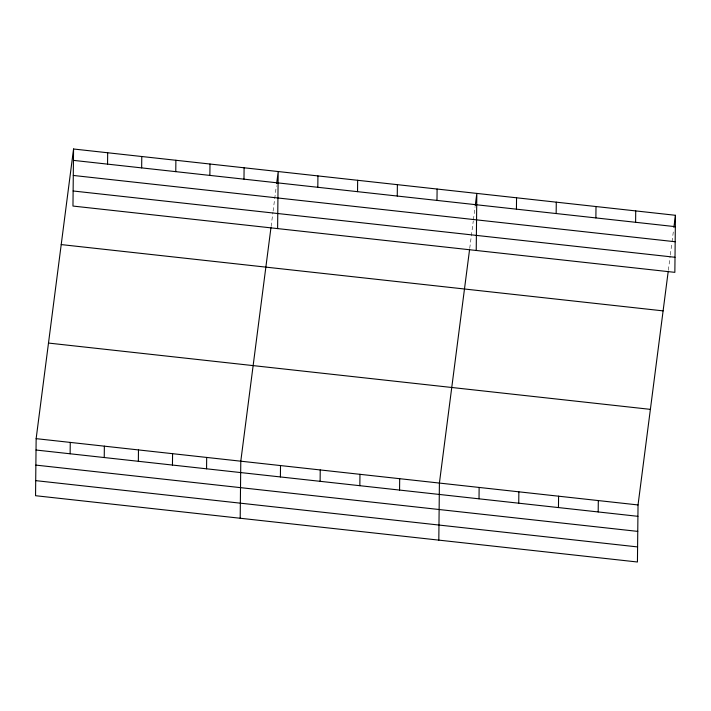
<?xml version="1.0" encoding="UTF-8"?>
<svg xmlns="http://www.w3.org/2000/svg" width="711" height="711" viewBox="0 0 711 711"><rect width="100%" height="100%" fill="white"/><g stroke="black" fill="none" stroke-linecap="round" stroke-linejoin="round"><path stroke-width="0.53" stroke-dasharray="3.56 2.67" d="M271.113 226.471L272.953 212.189M273.095 211.096L276.357 185.82M469.731 248.352L473.277 220.881M473.419 219.788L475.126 206.599M668.358 270.224L670.197 255.942M670.34 254.84L671.904 242.762M672.046 241.66L673.601 229.573"/><path stroke-width="1.07" d="M73.562 148.999L72.966 206.057L674.855 272.349L675.45 215.291L73.562 148.999L36.145 438.651L35.55 495.709L637.438 562.001L638.034 504.943L668.216 271.326M70.131 453.778L70.256 442.411M104.241 457.537L104.357 446.161M107.557 164.134L107.672 152.758M138.352 461.297L138.467 449.921M141.658 167.885L141.782 156.518M172.453 465.047L172.577 453.68M175.768 171.644L175.884 160.268M206.563 468.807L206.679 457.431M209.869 175.404L209.994 164.028M240.194 518.248L240.789 461.19L270.971 227.573M243.98 179.154L244.095 167.787M277.61 228.595L278.205 171.538L276.641 183.625M280.392 476.939L280.516 465.563M317.808 187.286L317.933 175.919M320.119 481.311L320.234 469.944M357.535 191.668L357.651 180.292M359.846 485.693L359.962 474.317M397.262 196.04L397.378 184.664M399.564 490.066L399.689 478.69M436.981 200.413L437.105 189.037M438.811 540.12L439.407 483.062L469.589 249.445M476.228 250.468L476.832 193.419L475.268 205.497M479.018 498.811L479.134 487.444M516.435 209.167L516.55 197.791M518.737 503.192L518.861 491.816M556.162 213.54L556.278 202.164M558.464 507.565L558.579 496.189M595.88 217.913L596.005 206.537M598.191 511.938L598.307 500.571M635.607 222.285L635.723 210.918M673.886 227.378L675.45 215.291M73.446 160.375L675.334 226.667M73.286 175.448L675.174 241.74M73.126 190.983L675.015 257.275M61.217 244.584L663.105 310.876M48.499 343.066L650.378 409.358M36.145 438.651L638.034 504.943M36.03 450.027L637.909 516.319M35.87 465.101L637.758 531.393M35.71 480.636L637.589 546.919"/></g></svg>
